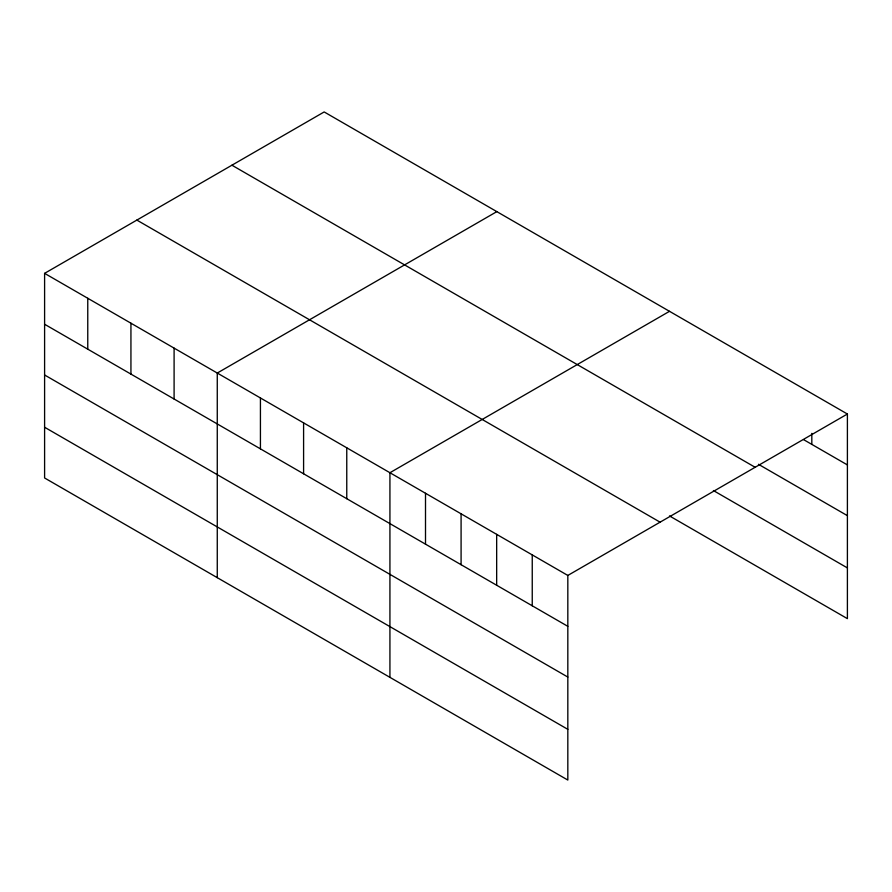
<?xml version="1.0" encoding="UTF-8"?>
<svg xmlns="http://www.w3.org/2000/svg" width="892" height="892" viewBox="0 0 892 892"><rect width="100%" height="100%" fill="white"/><g stroke="black" fill="none" stroke-linecap="round" stroke-linejoin="round"><path stroke-width="1.34" d="M567.825 677.061L567.825 575.44L44.6 273.353L44.6 477.978L567.825 780.054L567.825 677.061L44.6 374.986M669.502 515.933L847.4 618.647L847.4 414.022L324.175 111.946L44.6 273.353M496.844 211.627L217.269 373.046L217.269 577.659M669.502 311.319L389.927 472.727L389.927 677.351M567.825 575.44L847.4 414.022M803.514 439.589L847.4 464.922M758.456 464.297L847.4 515.654M231.92 165.21L755.145 467.285M713.388 490.544L847.4 567.914M136.855 220.09L660.08 522.166M44.6 324.253L567.825 626.329M44.6 427.246L567.825 729.333M811.82 433.378L811.82 444.383M532.245 554.891L532.245 605.791M496.666 534.353L496.666 585.252M461.086 513.814L461.086 564.703M425.506 493.265L425.506 544.165M346.765 447.806L346.765 498.706M303.592 422.886L303.592 473.786M260.431 397.966L260.431 448.854M174.096 348.125L174.096 399.014M130.934 323.194L130.934 374.094M87.762 298.274L87.762 349.173"/></g></svg>
